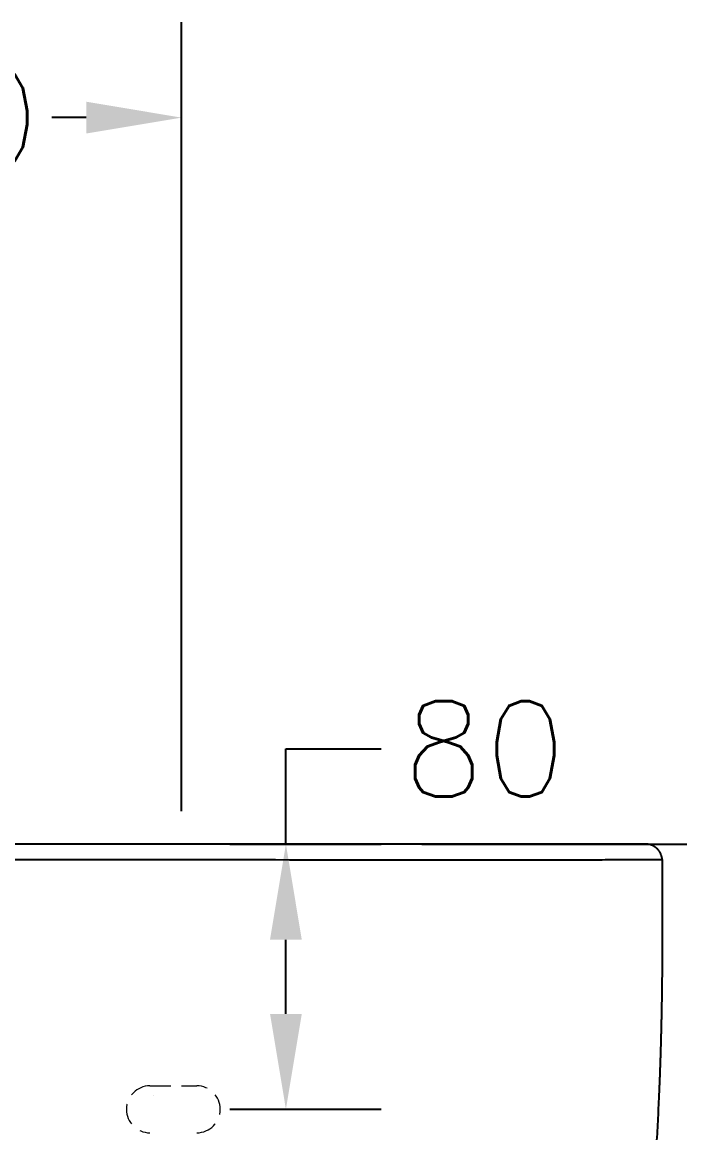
# Model space of a CAD drawing. Extents: x 66660 to 69085, y 58077 to 61507.
# Drawn here: x 67507.4 to 67706, y 59589.9 to 59925.1 of the extents above; entities that cross this region are included whole.
import ezdxf

# ---------------------------------------------------------------- set-up
doc = ezdxf.new("R2010")
doc.units = 0
doc.header["$MEASUREMENT"] = 0
doc.linetypes.add('HIDDEN', pattern=[9.524999999999999, 6.35, -3.175])
doc.layers.get('Defpoints').update_dxf_attribs({"linetype": 'CONTINUOUS'})
for name, color, linetype in [('5', 7, 'CONTINUOUS'), ('9', 7, 'CONTINUOUS'), ('Dim', 4, 'CONTINUOUS')]:
    doc.layers.add(name, color=color, linetype=linetype)
doc.layers.add('HID', color=252, linetype='HIDDEN', lineweight=15)
doc.styles.get("Standard").update_dxf_attribs({"font": 'txt.shx', "bigfont": 'ghs.shx'})
doc.dimstyles.get("Standard").update_dxf_attribs({"dimtxt": 0.18, "dimasz": 0.18, "dimexe": 0.18, "dimexo": 0.0625, "dimgap": 0.09, "dimtad": 0, "dimtih": 1, "dimtoh": 1, "dimdec": 4, "dimzin": 0, "dimdsep": 46, "dimtxsty": 'Standard', "dimcen": 0.09, "dimadec": 0, "dimazin": 0, "dimtfac": 1, "dimtdec": 4, "dimtofl": 0, "dimtmove": 0, "dimatfit": 0, "dimfxl": 0, "dimtolj": 1, "dimtzin": 0, "dimarcsym": 0})

# ---------------------------------------------------------------- blocks, each defined once
blk = doc.blocks.new('*D31')
at = {"layer": 'Defpoints', "color": 0}
for p in [(67668.03390434841, 59677.01034138971, -3.244159684358426e-08), (67668.03390434843, 58916.74640524221, 6.106309746978255e-06), (67908.3464291744, 58916.74640524221)]:
    blk.add_point(p, dxfattribs=at)
at = {"layer": 'Dim', "color": 0, "lineweight": -2}
for p, q in [((67678.03390434841, 59677.01034138971), (67937.1464291744, 59677.01034138971)), ((67908.3464291744, 59648.21034138971), (67908.3464291744, 59320.87837331597)), ((67908.3464291744, 58945.54640524222), (67908.3464291744, 59272.87837331597)), ((67678.03390434843, 58916.74640524221), (67937.1464291744, 58916.74640524221))]:
    blk.add_line(p, q, dxfattribs=at)
at = {"layer": 'Dim', "color": 0}
for points in [[(67903.5464291744, 59648.21034138971), (67913.1464291744, 59648.21034138971), (67908.3464291744, 59677.01034138971)], [(67903.5464291744, 58945.54640524222), (67913.1464291744, 58945.54640524222), (67908.3464291744, 58916.74640524221)]]:
    blk.add_solid(points, dxfattribs=at)
at = {"layer": 'Dim', "color": 0, "insert": (67908.3464291744, 59296.87837331593), "char_height": 28.8, "attachment_point": 5}
blk.add_mtext('\\A1;760', dxfattribs=at)
blk = doc.blocks.new('*D32')
at = {"layer": 'Defpoints', "color": 0}
for p in [(67618.11821550824, 59677.01034138968, 1.68251552548071e-05), (67618.11821550822, 59312.41182691768), (67801.34642917433, 59312.41182691768)]:
    blk.add_point(p, dxfattribs=at)
at = {"layer": 'Dim', "color": 0, "lineweight": -2}
for p, q in [((67628.11821550824, 59677.01034138968), (67830.14642917433, 59677.01034138968)), ((67801.34642917433, 59648.21034138968), (67801.34642917433, 59518.71108415368)), ((67801.34642917433, 59341.21182691768), (67801.34642917433, 59470.71108415368)), ((67628.11821550822, 59312.41182691768), (67830.14642917433, 59312.41182691768))]:
    blk.add_line(p, q, dxfattribs=at)
at = {"layer": 'Dim', "color": 0}
for points in [[(67796.54642917433, 59648.21034138968), (67806.14642917433, 59648.21034138968), (67801.34642917433, 59677.01034138968)], [(67796.54642917433, 59341.21182691768), (67806.14642917433, 59341.21182691768), (67801.34642917433, 59312.41182691768)]]:
    blk.add_solid(points, dxfattribs=at)
at = {"layer": 'Dim', "color": 0, "insert": (67801.34642917433, 59494.71108415364), "char_height": 28.8, "attachment_point": 5}
blk.add_mtext('\\A1;365', dxfattribs=at)
blk = doc.blocks.new('*D35')
at = {"layer": 'Defpoints', "color": 0}
for p in [(67555.51545306784, 59896.32792600173), (67395.51545306784, 59677.01034138965, -6.474698720400004e-06), (67555.51545306784, 59677.01034138965, -6.474698720399918e-06)]:
    blk.add_point(p, dxfattribs=at)
at = {"layer": 'Dim', "color": 0, "linetype": 'ByBlock', "lineweight": -2}
for p, q in [((67395.51545306784, 59687.01034138965), (67395.51545306784, 59925.12792600173)), ((67555.51545306784, 59687.01034138965), (67555.51545306784, 59925.12792600173)), ((67424.31545306784, 59896.32792600173), (67434.71545306784, 59896.32792600173)), ((67526.71545306784, 59896.32792600173), (67516.31545306784, 59896.32792600173))]:
    blk.add_line(p, q, dxfattribs=at)
at = {"layer": 'Dim', "color": 0}
for points in [[(67424.31545306784, 59901.12792600173), (67424.31545306784, 59891.52792600173), (67395.51545306784, 59896.32792600173)], [(67526.71545306784, 59901.12792600173), (67526.71545306784, 59891.52792600173), (67555.51545306784, 59896.32792600173)]]:
    blk.add_solid(points, dxfattribs=at)
at = {"layer": 'Dim', "color": 0, "insert": (67475.51545306784, 59896.32792600173), "char_height": 28.8, "attachment_point": 5}
blk.add_mtext('\\A1;160', dxfattribs=at)
blk = doc.blocks.new('*D36')
at = {"layer": 'Defpoints', "color": 0}
for p in [(67560.12068660301, 59677.01034138969, 7.450155254823745e-06), (67587.02873578937, 59677.01034138969), (67560.12068660301, 59597.01034138967, -3.02282230181462e-06)]:
    blk.add_point(p, dxfattribs=at)
at = {"layer": 'Dim', "color": 0, "linetype": 'ByBlock', "lineweight": -2}
for p, q in [((67587.02873578937, 59677.01034138969), (67587.02873578937, 59705.81034138969)), ((67587.02873578937, 59705.81034138969), (67615.82873578937, 59705.81034138969)), ((67570.12068660301, 59677.01034138969), (67615.82873578937, 59677.01034138969)), ((67587.02873578937, 59625.81034138968), (67587.02873578937, 59648.21034138968)), ((67570.12068660301, 59597.01034138967), (67615.82873578937, 59597.01034138967))]:
    blk.add_line(p, q, dxfattribs=at)
at = {"layer": 'Dim', "color": 0}
for points in [[(67582.22873578937, 59648.21034138968), (67591.82873578937, 59648.21034138968), (67587.02873578937, 59677.01034138969)], [(67582.22873578937, 59625.81034138968), (67591.82873578937, 59625.81034138968), (67587.02873578937, 59597.01034138967)]]:
    blk.add_solid(points, dxfattribs=at)
at = {"layer": 'Dim', "color": 0, "insert": (67647.02873578937, 59705.81034138965), "char_height": 28.8, "attachment_point": 5}
blk.add_mtext('\\A1;80', dxfattribs=at)

msp = doc.modelspace()

# ---------------------------------------------------------------- linework, layer by layer
at = {"layer": '5', "color": 0, "linetype": 'Continuous'}
msp.add_open_spline([(67695.69716071196, 59677.01034138965, 7.450155254822983e-06), (67695.53759511838, 59677.01034138965, 7.450155254822983e-06), (67695.2206266017, 59677.01034138965, 7.450155254822983e-06), (67694.1335839994, 59677.01034138965, 7.450155254822983e-06), (67693.36350991378, 59677.01034138965, 7.450155254822983e-06), (67691.2156705401, 59677.01034138965, 7.450155254822983e-06), (67689.83993834716, 59677.01034138965, 7.450155254822983e-06), (67686.50951042159, 59677.01034138965, 7.450155254822983e-06), (67684.55481468885, 59677.01034138965, 7.450155254822983e-06), (67680.14290112442, 59677.01034138965, 7.450155254822983e-06), (67677.68504090262, 59677.01034138965, 7.450155254822983e-06), (67672.27474111451, 59677.01034138965, 7.450155254822983e-06), (67669.32230154808, 59677.01034138965, 7.450155254822983e-06), (67662.92606470104, 59677.01034138965, 7.450155254822983e-06), (67659.48225906723, 59677.01034138965, 7.450155254822983e-06), (67652.13620917364, 59677.01034138965, 7.450155254822983e-06), (67648.23396491398, 59677.01034138965, 7.450155254822983e-06), (67640.00514686537, 59677.01034138965, 7.450155254822983e-06), (67635.67881217778, 59677.01034138965, 7.450155254822983e-06), (67626.63459463364, 59677.01034138965, 7.450155254822983e-06), (67621.91671177703, 59677.01034138965, 7.450155254822983e-06), (67597.4198892865, 59677.01034138965, 7.450155254822983e-06), (67574.93022444069, 59677.01034138965, 7.450155254822983e-06), (67544.87185889312, 59677.01034138965, 7.450155254822983e-06), (67538.76226761325, 59677.01034138965, 7.450155254822983e-06), (67526.40180873514, 59677.01034138965, 7.450155254822983e-06), (67520.15094113698, 59677.01034138965, 7.450155254822983e-06), (67507.5483932782, 59677.01034138965, 7.450155254822983e-06), (67501.19670504272, 59677.01034138965, 7.450155254822983e-06), (67488.44590608914, 59677.01034138965, 7.450155254822983e-06), (67482.04679537109, 59677.01034138965, 7.450155254822983e-06), (67462.85654537681, 59677.01034138965, 7.450155254822983e-06), (67450.06437233584, 59677.01034138965, 7.450155254822983e-06), (67424.86685756098, 59677.01034138965, 7.450155254822983e-06), (67412.46176102447, 59677.01034138965, 7.450155254822983e-06), (67388.41527677728, 59677.01034138965, 7.450155254822983e-06), (67376.77374359743, 59677.01034138965, 7.450155254822983e-06), (67354.60788728033, 59677.01034138965, 7.450155254822983e-06), (67344.08412790821, 59677.01034138965, 7.450155254822983e-06), (67324.48263726539, 59677.01034138965, 7.450155254822983e-06), (67315.40386744418, 59677.01034138965, 7.450155254822983e-06), (67303.06428643844, 59677.01034138965, 7.450155254822983e-06), (67299.16417220332, 59677.01034138965, 7.450155254822983e-06), (67291.8214615585, 59677.01034138965, 7.450155254822983e-06), (67288.3788651488, 59677.01034138965, 7.450155254822983e-06), (67281.9836606903, 59677.01034138965, 7.450155254822983e-06), (67279.03133581408, 59677.01034138965, 7.450155254822983e-06), (67273.6195662465, 59677.01034138965, 7.450155254822983e-06), (67271.16012155513, 59677.01034138965, 7.450155254822983e-06), (67266.74635457892, 59677.01034138965, 7.450155254822983e-06), (67264.79133721247, 59677.01034138965, 7.450155254822983e-06), (67261.45986851757, 59677.01034138965, 7.450155254822983e-06), (67260.08341718906, 59677.01034138965, 7.450155254822983e-06), (67257.93453163443, 59677.01034138965, 7.450155254822983e-06), (67257.1645533337, 59677.01034138965, 7.450155254822983e-06), (67256.07590883393, 59677.01034138965, 7.450155254822983e-06), (67255.75724263494, 59677.01034138965, 7.450155254822983e-06), (67255.59888744073, 59677.01034138965, 7.450155254822983e-06)], degree=3, knots=[0, 0, 0, 0, 0.0278371215619603, 0.0278371215619603, 0.05567424312392059, 0.05567424312392059, 0.08341862418548318, 0.08341862418548318, 0.1111630052470457, 0.1111630052470457, 0.138943030964946, 0.138943030964946, 0.1667230566828464, 0.1667230566828464, 0.1945035547135067, 0.1945035547135067, 0.2222840527441671, 0.2222840527441671, 0.2500489773011395, 0.2500489773011395, 0.2778139018581119, 0.2778139018581119, 0.3888976961014365, 0.3888976961014365, 0.4166722107744929, 0.4166722107744929, 0.444446725447549, 0.444446725447549, 0.4722234481605656, 0.4722234481605656, 0.5000001708735817, 0.5000001708735817, 0.5555183816766147, 0.5555183816766147, 0.6110710750771249, 0.6110710750771249, 0.666613154011324, 0.666613154011324, 0.722183114674788, 0.722183114674788, 0.7777129536672277, 0.7777129536672277, 0.8054781488322603, 0.8054781488322603, 0.8332433439972926, 0.8332433439972926, 0.8610245205159222, 0.8610245205159222, 0.8888056970345514, 0.8888056970345514, 0.9165483852047115, 0.9165483852047115, 0.9442910733748718, 0.9442910733748718, 0.9721455366874356, 0.9721455366874356, 1, 1, 1, 1], dxfattribs=at)
for points, weights, knots in [([(67700.69592343205, 59672.41821069023, -9.374999983092634e-06), (67700.5424951299, 59674.48162245496, -9.374999983092634e-06), (67698.9758379096, 59675.8332117079, -9.374999983092634e-06), (67697.40919000238, 59677.18479292629, -9.374999983092634e-06), (67695.34558379806, 59677.03417125094, -9.374999983092634e-06)], [1, 0.9240067114801789, 1, 0.9240160776739009, 1], [0, 0, 0, 0.4999997612763976, 0.4999997612763976, 1, 1, 1]), ([(67700.69834110285, 59672.41851304848, -9.374999983092634e-06), (67700.73549263789, 59659.45989635375, -9.374999983092634e-06), (67700.65928978128, 59631.05635783854, -9.374999983092634e-06), (67700.2288165491, 59615.61738695132, -9.374999983092634e-06), (67699.77330609375, 59600.17865509654, -9.374999983092634e-06), (67697.91921608835, 59569.32027318466, -9.374999983092634e-06), (67695.16525251097, 59538.49910691914, -9.374999983092634e-06), (67691.4982594957, 59507.78462649594, -9.374999983092634e-06), (67686.92804998519, 59477.20891083717, -9.374999983092634e-06), (67681.45598049222, 59446.7795371523, -9.374999983092634e-06), (67675.08621690025, 59416.5227684847, -9.374999983092634e-06), (67667.82517291406, 59386.46445567362, -9.374999983092634e-06), (67659.67470317647, 59356.6209397392, -9.374999983092634e-06), (67651.80417247441, 59330.82298560386, -9.374999983092634e-06), (67648.20815523701, 59319.90223876245, -9.374999983092634e-06)], [1, 0.9999963346707323, 0.9999213807973113, 1, 0.9998819192437981, 0.9998929903974549, 0.9998900158362463, 0.9998907733992101, 0.9998908437055978, 0.9998907445922082, 0.9998909762422015, 0.9998906304209875, 0.9998912081000674, 0.9999395834844985, 1], [0, 0, 0, 0.07237402048380659, 0.1586296928729801, 0.1586296928729801, 0.2448857717816638, 0.3312716735418769, 0.417695344167608, 0.5040177182160056, 0.5903452770146469, 0.6766793116063848, 0.7630209314033615, 0.8493711227856731, 0.9357886508471251, 1, 1, 1])]:
    msp.add_rational_spline(points, weights, degree=2, knots=knots, dxfattribs=at)
at = {"layer": '9', "color": 0, "linetype": 'Continuous'}
msp.add_open_spline([(67250.59777616987, 59672.41876032184, -9.374999983092634e-06), (67250.76016107817, 59672.41535482996, -9.374999983092634e-06), (67251.08340963825, 59672.41333958621, -9.374999983092634e-06), (67252.19283463193, 59672.40692004489, -9.374999983092634e-06), (67252.97901106566, 59672.40251574716, -9.374999983092634e-06), (67255.18019278218, 59672.39276966031, -9.374999983092634e-06), (67256.59266202406, 59672.38743170407, -9.374999983092634e-06), (67260.00497636518, 59672.37763483448, -9.374999983092634e-06), (67262.00482146452, 59672.37317592107, -9.374999983092634e-06), (67266.51619672244, 59672.36452597366, -9.374999983092634e-06), (67269.02843290956, 59672.36033531998, -9.374999983092634e-06), (67274.56016038706, 59672.352406695, -9.374999983092634e-06), (67277.57965167744, 59672.34866872369, -9.374999983092634e-06), (67284.12160922923, 59672.34245639542, -9.374999983092634e-06), (67287.64378515088, 59672.33998131273, -9.374999983092634e-06), (67295.15409157616, 59672.33642219884, -9.374999983092634e-06), (67299.14222207984, 59672.33533816759, -9.374999983092634e-06), (67311.76076375273, 59672.33409306178, -9.374999983092634e-06), (67321.04539128578, 59672.33593891355, -9.374999983092634e-06), (67341.09145690051, 59672.34442750054, -9.374999983092634e-06), (67351.85395716711, 59672.35107370074, -9.374999983092634e-06), (67374.52442749303, 59672.36661520971, -9.374999983092634e-06), (67386.43182011384, 59672.37550938832, -9.374999983092634e-06), (67411.0246563184, 59672.39283196702, -9.374999983092634e-06), (67423.71024815818, 59672.4012602777, -9.374999983092634e-06), (67449.48068218205, 59672.41339771523, -9.374999983092634e-06), (67462.56527165625, 59672.417109768, -9.374999983092634e-06), (67482.19297948123, 59672.4171208987, -9.374999983092634e-06), (67488.73776100202, 59672.41619727607, -9.374999983092634e-06), (67501.77891796122, 59672.41279545773, -9.374999983092634e-06), (67508.27529339962, 59672.41031726191, -9.374999983092634e-06), (67521.16487442567, 59672.40433980848, -9.374999983092634e-06), (67527.55808817361, 59672.40084063184, -9.374999983092634e-06), (67540.19990617518, 59672.39306034635, -9.374999983092634e-06), (67546.44851042893, 59672.38877923738, -9.374999983092634e-06), (67577.19040614807, 59672.36705350193, -9.374999983092634e-06), (67600.19020416947, 59672.34864187297, -9.374999983092634e-06), (67625.24300095705, 59672.33802781071, -9.374999983092634e-06), (67630.0679777449, 59672.33652509834, -9.374999983092634e-06), (67639.31706134409, 59672.33477085524, -9.374999983092634e-06), (67643.74116815555, 59672.33451932445, -9.374999983092634e-06), (67652.15602202334, 59672.33534108653, -9.374999983092634e-06), (67656.14652461447, 59672.33641512253, -9.374999983092634e-06), (67663.66022230258, 59672.33997456669, -9.374999983092634e-06), (67667.18341739963, 59672.34245997485, -9.374999983092634e-06), (67673.72630231494, 59672.3486749451, -9.374999983092634e-06), (67676.74600069264, 59672.35240448613, -9.374999983092634e-06), (67682.2764596638, 59672.36034822159, -9.374999983092634e-06), (67684.78722025732, 59672.36456241608, -9.374999983092634e-06), (67689.29667741588, 59672.37319971083, -9.374999983092634e-06), (67691.29602687868, 59672.37762253613, -9.374999983092634e-06), (67694.70717466487, 59672.38741231323, -9.374999983092634e-06), (67696.1189729882, 59672.39277926493, -9.374999983092634e-06), (67698.31903951334, 59672.40252826011, -9.374999983092634e-06), (67699.10520768071, 59672.40690695131, -9.374999983092634e-06), (67700.2131409099, 59672.41333929488, -9.374999983092634e-06), (67700.53490597171, 59672.41539294724, -9.374999983092634e-06), (67700.69592343205, 59672.41821069024, -9.374999983092634e-06)], degree=3, knots=[0, 0, 0, 0, 0.02785446331256369, 0.02785446331256369, 0.05570892662512722, 0.05570892662512722, 0.08345161479528788, 0.08345161479528788, 0.1111943029654486, 0.1111943029654486, 0.1389754794840766, 0.1389754794840766, 0.1667566560027063, 0.1667566560027063, 0.1945218511677381, 0.1945218511677381, 0.2222870463327718, 0.2222870463327718, 0.2778168853252115, 0.2778168853252115, 0.3333868459886754, 0.3333868459886754, 0.3889289249228738, 0.3889289249228738, 0.444481618323385, 0.444481618323385, 0.4999998291264167, 0.4999998291264167, 0.5277765518394341, 0.5277765518394341, 0.5555532745524501, 0.5555532745524501, 0.5833277892255059, 0.5833277892255059, 0.6111023038985625, 0.6111023038985625, 0.7221860981418878, 0.7221860981418878, 0.7499510226988593, 0.7499510226988593, 0.7777159472558324, 0.7777159472558324, 0.8054964452864919, 0.8054964452864919, 0.8332769433171532, 0.8332769433171532, 0.8610569690350531, 0.8610569690350531, 0.888836994752953, 0.888836994752953, 0.9165813758145166, 0.9165813758145166, 0.9443257568760788, 0.9443257568760788, 0.9721628784380387, 0.9721628784380387, 1, 1, 1, 1], dxfattribs=at)
at = {"layer": 'HID'}
for p, q in [((67545.95108660297, 59604.09514138964, -3.02282230181462e-06), (67560.12068660298, 59604.09514138964, -3.02282230181462e-06)), ((67546.9626716104, 59601.19052202262, 4.25442860627063e-06), (67546.9626716104, 59601.19052202262, 4.25442860627063e-06))]:
    msp.add_line(p, q, dxfattribs=at)
for centre, start, end in [((67545.95108660297, 59597.01034138964, -3.02282230181462e-06), 90, 270), ((67560.12068660298, 59597.01034138964, -3.02282230181462e-06), 270, 90)]:
    msp.add_arc(centre, 7.084799999999799, start, end, dxfattribs=at)

# ---------------------------------------------------------------- dimensions: what is measured, and where the dimension line sits
at = {"layer": 'Dim', "color": 0}
dim = msp.add_linear_dim(base=(67555.51545306784, 59896.32792600173), p1=(67395.51545306784, 59677.01034138965, -6.474698720400004e-06), p2=(67555.51545306784, 59677.01034138965, -6.474698720399918e-06), dimstyle='Standard', override={"dimscale": 160, "dimgap": 0.06, "dimdec": 0, "dimatfit": 3, "dimarcsym": 1}, dxfattribs=at)
dim.commit()
dim.dimension.update_dxf_attribs({"geometry": '*D35', "text_midpoint": (67475.51545306784, 59896.32792600173)})
for base, p1, p2, override, picture, middle in [((67587.02873578937, 59677.01034138969), (67560.12068660298, 59597.01034138964, -3.02282230181462e-06), (67560.12068660298, 59677.01034138966, 7.450155254823745e-06), {"dimscale": 160, "dimgap": 0.06, "dimdec": 0, "dimatfit": 3, "dimarcsym": 1}, '*D36', (67647.02873578937, 59705.81034138965)), ((67801.34642917433, 59312.41182691768, -9.374999999984117e-06), (67618.1182155082, 59677.01034138965, 7.450155254822986e-06), (67618.11821550819, 59312.41182691765, -9.374999983092634e-06), {"dimscale": 160, "dimgap": 0.06, "dimdec": 0, "dimatfit": 3}, '*D32', (67801.34642917433, 59494.71108415364, -9.374999999984117e-06)), ((67908.3464291744, 58916.74640524221, -9.342558403140533e-06), (67668.03390434838, 59677.01034138968, -9.374999999984117e-06), (67668.0339043484, 58916.74640524219, -3.236248656162278e-06), {"dimscale": 160, "dimgap": 0.06, "dimdec": 0, "dimatfit": 3}, '*D31', (67908.3464291744, 59296.87837331593, -9.342558403140533e-06))]:
    dim = msp.add_linear_dim(base=base, p1=p1, p2=p2, angle=90, dimstyle='Standard', override=override, dxfattribs=at)
    dim.commit()
    dim.dimension.update_dxf_attribs({"geometry": picture, "text_midpoint": middle})

doc.saveas('drawing.dxf')
